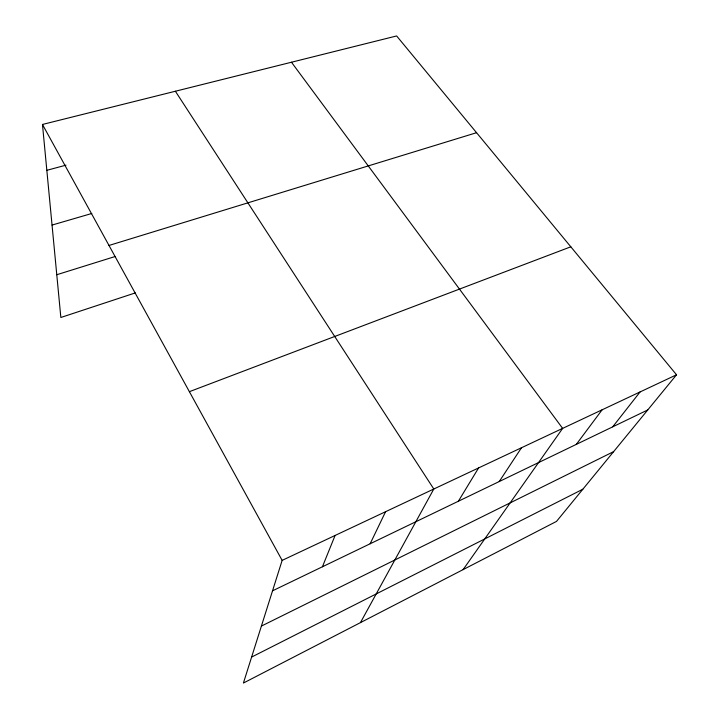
<?xml version="1.0" encoding="UTF-8"?>
<svg xmlns="http://www.w3.org/2000/svg" width="719" height="719" viewBox="0 0 719 719"><rect width="100%" height="100%" fill="white"/><g stroke="black" fill="none" stroke-linecap="round" stroke-linejoin="round"><path stroke-width="1.08" d="M42.466 124.459L282.145 560.38L243.408 683.05L556.506 521.401L676.534 374.788L396.636 35.95L42.466 124.459L60.845 317.483L135.307 292.912M322.418 566.779L335.081 535.466M370.141 543.771L385.582 511.703M360.444 622.627L433.809 489.01L175.382 91.241M458.38 501.224L478.584 467.943M499.247 481.523L521.491 447.748M463.117 569.619L562.635 428.389L291.465 62.229M576.323 444.369L602.127 409.803M612.705 426.834L640.063 391.954M251.614 657.076L582.839 489.226M261.401 626.078L613.613 451.64M272.537 590.82L647.756 409.938M282.145 560.38L676.534 374.788M189.385 391.675L570.814 246.806M56.774 274.73L115.256 256.476M109 245.458L476.553 132.7M52.047 225.065L91.807 213.48M46.834 170.313L65.977 165.163"/></g></svg>
